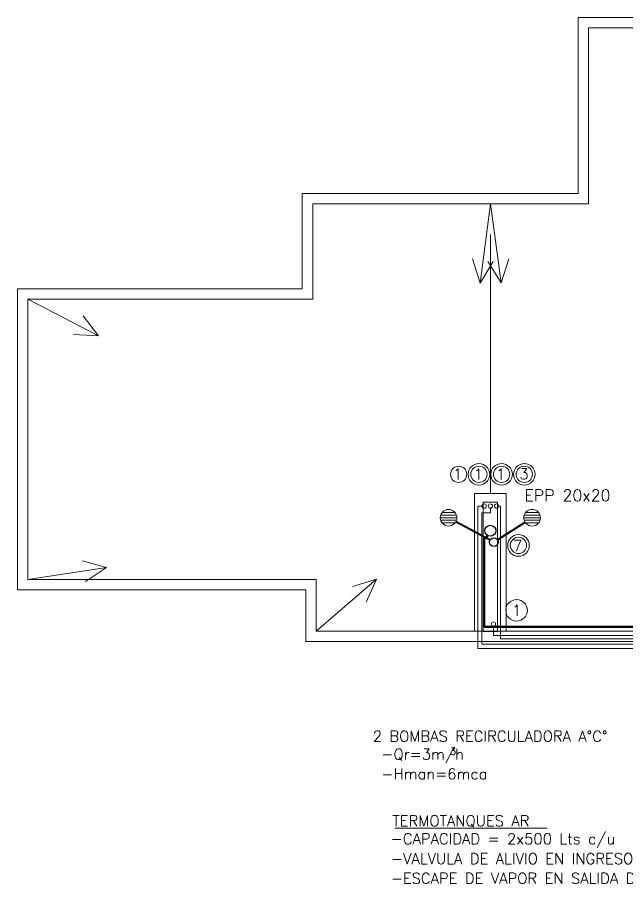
# Model space of a CAD drawing. Header units: millimetres. Extents: x 539 to 842, y -453 to -96.
# Drawn here: x 736.79 to 745.25, y -206.84 to -194.8 of the extents above; entities that cross this region are included whole.
import ezdxf
from ezdxf.enums import TextEntityAlignment as Align

# ---------------------------------------------------------------- set-up
doc = ezdxf.new("R2010")
doc.units = ezdxf.units.MM
doc.header["$LTSCALE"] = 0.1
doc.linetypes.add('ACAD_ISO02W100', pattern=[15, 12, -3])
doc.linetypes.add('CONTINUA', pattern=[0])
doc.layers.get('0').update_dxf_attribs({"lineweight": 5})
for name, color, linetype, lineweight in [('00-Agua Caliente', 1, 'Continuous', 20), ('00-Agua Fria', 5, 'ACAD_ISO02W100', 20), ('00-Texto AC', 7, 'Continuous', 18), ('00-Texto AF', 7, 'Continuous', 18), ('A-Texto Pluvial', 7, 'Continuous', 20)]:
    doc.layers.add(name, color=color, linetype=linetype, lineweight=lineweight)
for name, color, linetype in [('00-Pluvial', 40, 'Continuous'), ('00-Ventilacion', 3, 'Continuous'), ('Textos', 7, 'Continuous')]:
    doc.layers.add(name, color=color, linetype=linetype)
doc.layers.add('00-Primario', color=7, linetype='Continuous', true_color=0xff2400)
doc.styles.add('Romans', font='romans.shx')

# ---------------------------------------------------------------- blocks, each defined once
blk = doc.blocks.new('2-SM F')
at = {"color": 8, "lineweight": 18}
for p, q in [((744.734, -194.804), (744.579, -194.804)), ((744.579, -194.804), (744.579, -197.253)), ((744.734, -194.804), (760.799, -194.804)), ((744.723, -194.948), (744.723, -197.397)), ((744.723, -194.948), (760.81, -194.948)), ((740.75, -197.253), (740.75, -198.578)), ((742.765, -197.253), (740.75, -197.253)), ((742.765, -197.253), (744.579, -197.253)), ((740.894, -197.397), (740.894, -198.722)), ((740.894, -197.397), (744.723, -197.397)), ((736.794, -198.578), (736.794, -202.758)), ((740.75, -198.578), (736.794, -198.578)), ((736.938, -198.722), (736.938, -202.614)), ((740.894, -198.722), (736.938, -198.722)), ((736.938, -202.614), (740.943, -202.614)), ((740.943, -202.614), (740.943, -203.335)), ((736.794, -202.758), (740.799, -202.758)), ((740.799, -202.758), (740.799, -203.479)), ((740.943, -203.335), (745.435, -203.335)), ((740.799, -203.479), (745.435, -203.479))]:
    blk.add_line(p, q, dxfattribs=at)
blk.add_lwpolyline([(743.142, -203.335), (743.142, -201.422), (743.581, -201.422), (743.581, -203.335)], dxfattribs=at)
blk.add_lwpolyline([(743.262, -201.542), (743.461, -201.542), (743.461, -203.339), (743.262, -203.339)], close=True, dxfattribs=at)

msp = doc.modelspace()

# ---------------------------------------------------------------- linework, layer by layer
at = {"layer": '00-Agua Caliente', "linetype": 'ACAD_ISO02W100', "ltscale": 3}
msp.add_lwpolyline([(743.246, -201.595), (743.185, -201.595), (743.185, -203.574), (745.549, -203.574), (745.549, -205.409)], dxfattribs=at)
at = {"layer": '00-Agua Caliente', "linetype": 'CONTINUA'}
for points in [[(743.362, -201.625), (743.362, -201.687), (743.244, -201.687), (743.244, -203.513)], [(743.244, -203.513), (748.022, -203.513), (748.022, -203.827)]]:
    msp.add_lwpolyline(points, dxfattribs=at)
at = {"layer": '00-Agua Caliente', "color": 1}
for centre, radius in [((743.202, -201.154), 0.15), ((742.921, -201.154), 0.113), ((743.202, -201.154), 0.113)]:
    msp.add_circle(centre, radius, dxfattribs=at)
at = {"layer": '00-Agua Caliente', "color": 1, "linetype": 'CONTINUA', "lineweight": 20}
for centre in [(743.276, -201.595), (743.362, -201.595)]:
    msp.add_circle(centre, 0.03, dxfattribs=at)
at = {"layer": '00-Agua Fria', "ltscale": 3}
msp.add_lwpolyline([(743.477, -201.595), (743.502, -201.595), (743.502, -203.44), (752.588, -203.44)], dxfattribs=at)
at = {"layer": '00-Agua Fria', "linetype": 'Continuous'}
msp.add_lwpolyline([(743.404, -203.265), (743.404, -203.395), (757.893, -203.395)], dxfattribs=at)
at = {"layer": '00-Agua Fria', "linetype": 'CONTINUA', "lineweight": 20}
for centre, radius in [((743.517, -201.154), 0.15), ((743.517, -201.154), 0.113), ((743.447, -201.595), 0.03), ((743.725, -203.044), 0.15), ((743.404, -203.235), 0.03)]:
    msp.add_circle(centre, radius, dxfattribs=at)
at = {"layer": '00-Pluvial', "lineweight": 20}
for p, q in [((743.362, -197.397), (743.219, -198.496)), ((743.362, -197.397), (743.511, -198.495)), ((743.219, -198.496), (743.112, -198.161)), ((743.219, -198.496), (743.402, -198.196)), ((743.511, -198.495), (743.326, -198.197)), ((743.511, -198.495), (743.615, -198.16)), ((736.938, -198.722), (737.922, -199.229)), ((737.922, -199.229), (737.708, -198.952)), ((737.922, -199.229), (737.572, -199.21)), ((738.033, -202.45), (737.695, -202.356)), ((736.938, -202.614), (738.033, -202.45)), ((738.033, -202.45), (737.741, -202.644)), ((740.943, -203.335), (741.781, -202.61)), ((741.781, -202.61), (741.446, -202.712)), ((741.781, -202.61), (741.638, -202.931))]:
    msp.add_line(p, q, dxfattribs=at)
at = {"layer": '00-Pluvial', "linetype": 'ACAD_ISO02W100', "lineweight": 20, "ltscale": 3}
msp.add_line((743.362, -201.422), (743.362, -197.397), dxfattribs=at)
at = {"layer": '00-Pluvial', "lineweight": 13}
for p, q in [((742.665, -201.757), (742.897, -201.757)), ((742.671, -201.721), (742.891, -201.721)), ((742.69, -201.685), (742.872, -201.685)), ((744.056, -201.757), (743.824, -201.757)), ((744.05, -201.721), (743.829, -201.721)), ((744.031, -201.685), (743.849, -201.685)), ((742.671, -201.793), (742.891, -201.793)), ((742.69, -201.829), (742.872, -201.829)), ((744.05, -201.793), (743.829, -201.793)), ((744.031, -201.829), (743.849, -201.829))]:
    msp.add_line(p, q, dxfattribs=at)
at = {"layer": '00-Pluvial', "lineweight": 40}
for points in [[(743.356, -202.068), (742.883, -201.812)], [(743.461, -202.064), (743.842, -201.82)]]:
    msp.add_lwpolyline(points, dxfattribs=at)
at = {"layer": '00-Pluvial', "lineweight": 20}
for centre, radius in [((742.781, -201.757), 0.116), ((743.94, -201.757), 0.116), ((743.751, -202.142), 0.15), ((743.751, -202.142), 0.113)]:
    msp.add_circle(centre, radius, dxfattribs=at)
at = {"layer": '00-Pluvial', "lineweight": 30}
msp.add_circle((743.41, -202.097), 0.0612, dxfattribs=at)
at = {"layer": '00-Primario', "lineweight": 50}
for points in [[(743.326, -202.006), (743.274, -202.057)], [(743.274, -202.057), (743.274, -203.275)], [(745.692, -203.275), (743.274, -203.275)]]:
    msp.add_lwpolyline(points, dxfattribs=at)
at = {"layer": '00-Primario', "lineweight": 20}
msp.add_circle((743.832, -201.154), 0.113, dxfattribs=at)
at = {"layer": '00-Primario', "lineweight": 30}
msp.add_circle((743.36, -201.938), 0.0765, dxfattribs=at)
at = {"layer": '00-Texto AF'}
msp.add_line((742.033, -206.07), (744.149, -206.07), dxfattribs=at)
at = {"layer": '00-Ventilacion', "color": 3, "lineweight": 20}
msp.add_circle((743.832, -201.154), 0.15, dxfattribs=at)

# ---------------------------------------------------------------- block references
at = {"color": 2, "linetype": 'CONTINUA', "lineweight": 13}
msp.add_blockref('2-SM F', (0, 0), dxfattribs=at)

# ---------------------------------------------------------------- texts
at = {"layer": '00-Texto AC', "style": 'Romans'}
for p in [(742.845, -201.227), (743.442, -201.227)]:
    msp.add_text('1', height=0.15, rotation=360, dxfattribs=at).set_placement(p)
at = {"layer": '00-Texto AF', "style": 'Romans'}
msp.add_text('1', height=0.15, rotation=360, dxfattribs=at).set_placement((743.129, -201.226))
msp.add_text('1', height=0.15, rotation=0, dxfattribs=at).set_placement((743.725, -203.044), align=Align.MIDDLE_CENTER)
for s, height, p in [('2 BOMBAS RECIRCULADORA A°C°', 0.15, (741.728, -204.868)), ('-Qr=3m/h', 0.15, (741.849, -205.118)), ('3', 0.1, (742.8, -205.053)), ('-Hman=6mca', 0.15, (741.849, -205.392)), ('TERMOTANQUES AR', 0.15, (742, -206.044)), ('-CAPACIDAD = 2x500 Lts c/u', 0.15, (741.978, -206.294)), ('-VALVULA DE ALIVIO EN INGRESO DE A°F°', 0.15, (741.983, -206.569)), ('-ESCAPE DE VAPOR EN SALIDA DE A°C°', 0.15, (741.979, -206.842))]:
    msp.add_text(s, height=height, dxfattribs=at).set_placement(p)
at = {"layer": 'A-Texto Pluvial', "style": 'Romans'}
msp.add_text('EPP 20x20 ', height=0.16, dxfattribs=at).set_placement((743.835, -201.526))
at = {"layer": 'Textos', "style": 'Romans'}
for s, p in [('3', (743.763, -201.223)), ('7', (743.674, -202.22))]:
    msp.add_text(s, height=0.15, rotation=360, dxfattribs=at).set_placement(p)

doc.saveas('drawing.dxf')
